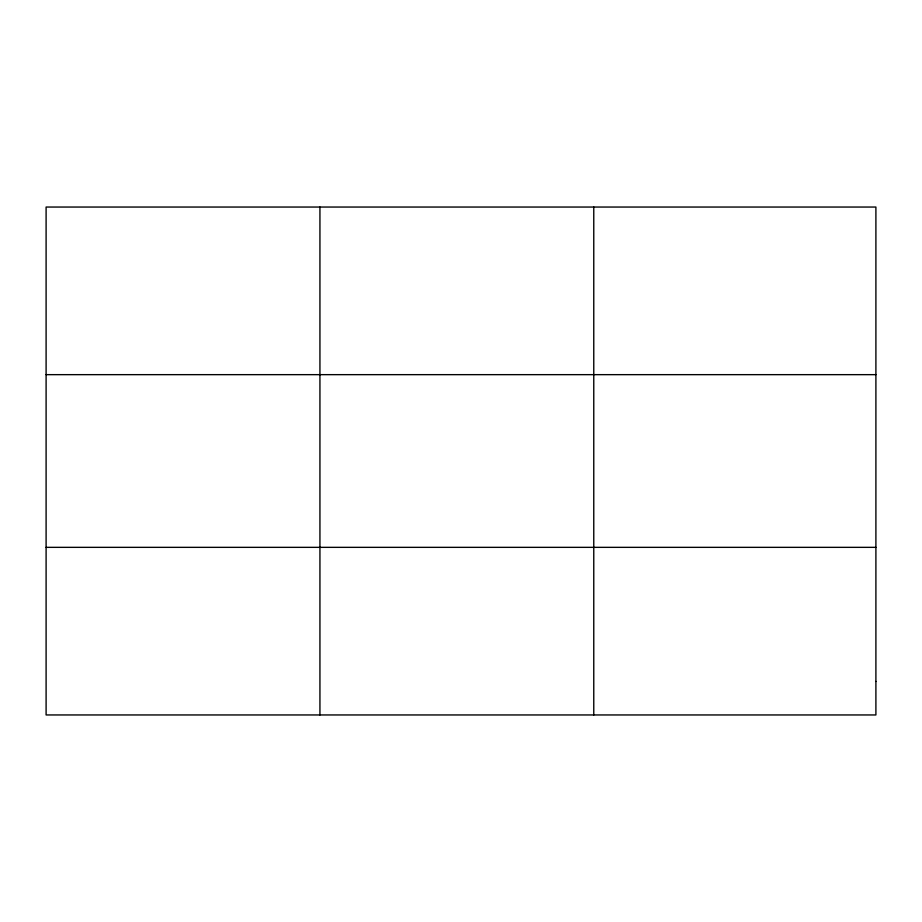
<?xml version="1.0" encoding="UTF-8"?>
<svg xmlns="http://www.w3.org/2000/svg" width="922" height="922" viewBox="0 0 922 922"><rect width="100%" height="100%" fill="white"/><g stroke="black" fill="none" stroke-linecap="round" stroke-linejoin="round"><path stroke-width="1.38" d="M319.934 207.047L319.934 714.953M593.768 207.047L593.768 714.953M46.1 374.655L875.9 374.655M46.1 547.345L875.9 547.345M875.9 681.439L875.9 714.953L46.1 714.953L46.1 207.047L875.9 207.047L875.9 681.439"/></g></svg>
